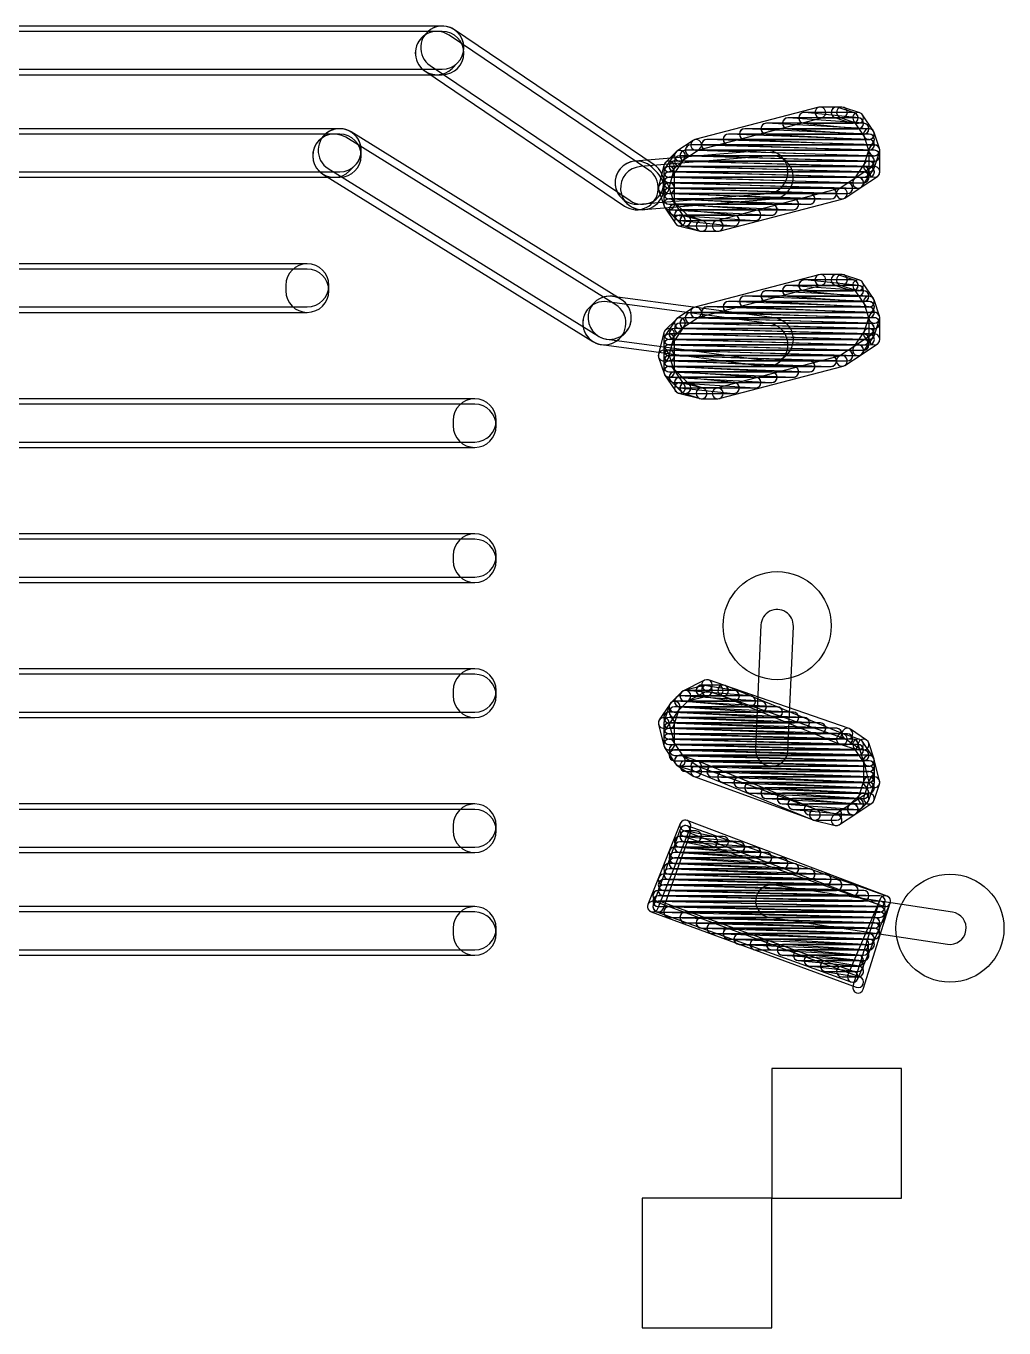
# Model space of a CAD drawing. Extents: x 2.7 to 76.1, y 3.1 to 47.6.
# Drawn here: x 70.28 to 74.88, y 5.63 to 11.75 of the extents above; entities that cross this region are included whole.
import ezdxf

# ---------------------------------------------------------------- set-up
doc = ezdxf.new("R2010")
doc.units = 0

msp = doc.modelspace()

# ---------------------------------------------------------------- linework, layer by layer
for points in [[(72.2376, 11.7507), (63.9826, 11.7507, 1), (63.9826, 11.54745), (72.2376, 11.54745, 1)], [(63.9826, 11.52205), (72.2376, 11.52205, 1), (72.2376, 11.7253), (63.9826, 11.7253, 1)], [(72.1553, 11.539465), (73.0951, 10.904465, 1), (73.208895, 11.07288), (72.269095, 11.70788, 1)], [(72.16574, 11.72093), (72.14034, 11.69553, 1), (72.284055, 11.551815), (72.309455, 11.577215, 1)], [(73.234295, 11.09828), (72.294495, 11.73328, 1), (72.1807, 11.564865), (73.1205, 10.929865, 1)], [(74.00918, 11.368875), (73.42498, 11.216475, 1), (73.437815, 11.16727), (74.022015, 11.31967, 1)], [(74.00918, 11.368875), (73.42498, 11.216475, 1), (73.437815, 11.16727), (74.022015, 11.31967, 1)], [(74.195925, 11.31877), (73.941925, 11.34417, 1), (73.93687, 11.293575), (74.19087, 11.268175, 1)], [(73.9394, 11.29345), (74.168, 11.29345, 1), (74.168, 11.3443), (73.9394, 11.3443, 1)], [(74.1172, 11.3697), (74.0156, 11.3697, 1), (74.0156, 11.31885), (74.1172, 11.31885, 1)], [(74.1172, 11.3697), (74.0156, 11.3697, 1), (74.0156, 11.31885), (74.1172, 11.31885, 1)], [(74.17604, 11.342995), (74.09984, 11.368395, 1), (74.083755, 11.32015), (74.159955, 11.29475, 1)], [(74.0918, 11.31885), (74.1172, 11.31885, 1), (74.1172, 11.3697), (74.0918, 11.3697, 1)], [(74.20144, 11.342995), (74.12524, 11.368395, 1), (74.109155, 11.32015), (74.185355, 11.29475, 1)], [(74.20144, 11.342995), (74.12524, 11.368395, 1), (74.109155, 11.32015), (74.185355, 11.29475, 1)], [(74.26535, 11.256775), (74.21455, 11.332975, 1), (74.172245, 11.30477), (74.223045, 11.22857, 1)], [(74.26535, 11.256775), (74.21455, 11.332975, 1), (74.172245, 11.30477), (74.223045, 11.22857, 1)], [(71.755, 11.2681), (65.405, 11.2681, 1), (65.405, 11.06485), (71.755, 11.06485, 1)], [(71.68314, 11.23833), (71.65774, 11.21293, 1), (71.801455, 11.069215), (71.826855, 11.094615, 1)], [(73.07855, 10.465445), (71.80855, 11.252845, 1), (71.701445, 11.0801), (72.971445, 10.2927, 1)], [(74.2453, 11.242675), (73.6611, 11.268075, 1), (73.658895, 11.21727), (74.243095, 11.19187, 1)], [(73.66, 11.21725), (74.2442, 11.21725, 1), (74.2442, 11.2681), (73.66, 11.2681, 1)], [(73.7616, 11.24265), (74.2188, 11.24265, 1), (74.2188, 11.2935), (73.7616, 11.2935, 1)], [(74.245535, 11.26806), (73.762935, 11.29346, 1), (73.76026, 11.242685), (74.24286, 11.217285, 1)], [(74.22061, 11.293435), (73.86501, 11.318835, 1), (73.861385, 11.26811), (74.216985, 11.24271, 1)], [(73.8632, 11.26805), (74.1934, 11.26805, 1), (74.1934, 11.3189), (73.8632, 11.3189, 1)], [(74.29372, 11.174515), (74.26832, 11.250715, 1), (74.220075, 11.23463), (74.245475, 11.15843, 1)], [(74.29372, 11.174515), (74.26832, 11.250715, 1), (74.220075, 11.23463), (74.245475, 11.15843, 1)], [(65.405, 11.03945), (71.755, 11.03945, 1), (71.755, 11.2427), (65.405, 11.2427, 1)], [(71.676045, 11.0547), (72.946045, 10.2673, 1), (73.05315, 10.440045), (71.78315, 11.227445, 1)], [(73.417295, 11.213025), (73.341095, 11.162225, 1), (73.3693, 11.11992), (73.4455, 11.17072, 1)], [(73.417295, 11.213025), (73.341095, 11.162225, 1), (73.3693, 11.11992), (73.4455, 11.17072, 1)], [(74.270415, 11.191885), (73.483015, 11.217285, 1), (73.48138, 11.16646), (74.26878, 11.14106, 1)], [(73.4822, 11.16645), (74.2442, 11.16645, 1), (74.2442, 11.2173), (73.4822, 11.2173, 1)], [(74.245175, 11.21728), (73.584775, 11.24268, 1), (73.58282, 11.191865), (74.24322, 11.166465, 1)], [(73.5838, 11.19185), (74.2442, 11.19185, 1), (74.2442, 11.2427), (73.5838, 11.2427, 1)], [(73.75316, 11.166145), (73.14356, 11.115345, 1), (73.160435, 10.9128), (73.770035, 10.9636, 1)], [(73.185835, 10.8874), (73.795435, 10.9382, 1), (73.77856, 11.140745), (73.16896, 11.089945, 1)], [(73.33722, 11.15905), (73.28642, 11.10825, 1), (73.322375, 11.072295), (73.373175, 11.123095, 1)], [(73.334045, 11.155175), (73.283245, 11.078975, 1), (73.32555, 11.05077), (73.37635, 11.12697, 1)], [(73.3552, 11.09025), (74.2442, 11.09025, 1), (74.2442, 11.1411), (73.3552, 11.1411, 1)], [(74.244925, 11.115685), (73.355925, 11.141085, 1), (73.35447, 11.09026), (74.24347, 11.06486, 1)], [(74.244945, 11.141085), (73.381345, 11.166485, 1), (73.37985, 11.11566), (74.24345, 11.09026, 1)], [(73.3806, 11.11565), (74.2696, 11.11565, 1), (74.2696, 11.1665), (73.3806, 11.1665, 1)], [(74.270345, 11.166485), (73.406745, 11.191885, 1), (73.40525, 11.14106), (74.26885, 11.11566, 1)], [(73.406, 11.14105), (74.2696, 11.14105, 1), (74.2696, 11.1919), (73.406, 11.1919, 1)], [(74.26832, 11.08223), (74.29372, 11.15843, 1), (74.245475, 11.174515), (74.220075, 11.098315, 1)], [(74.295025, 11.064875), (74.295025, 11.166475, 1), (74.244175, 11.166475), (74.244175, 11.064875, 1)], [(73.08014, 10.942215), (73.10554, 10.916815, 1), (73.249255, 11.06053), (73.223855, 11.08593, 1)], [(73.27973, 11.09644), (73.25433, 10.99484, 1), (73.303665, 10.982505), (73.329065, 11.084105, 1)], [(74.219505, 11.06489), (73.305105, 11.09029, 1), (73.30369, 11.039455), (74.21809, 11.014055, 1)], [(73.3044, 11.03945), (74.2188, 11.03945, 1), (74.2188, 11.0903), (73.3044, 11.0903, 1)], [(74.2188, 11.0903), (73.3044, 11.0903, 1), (73.3044, 11.03945), (74.2188, 11.03945, 1)], [(73.3044, 11.03945), (74.2442, 11.03945, 1), (74.2442, 11.0903), (73.3044, 11.0903, 1)], [(73.278975, 11.064875), (73.278975, 10.988675, 1), (73.329825, 10.988675), (73.329825, 11.064875, 1)], [(74.244905, 11.09029), (73.330505, 11.11569, 1), (73.32909, 11.064855), (74.24349, 11.039455, 1)], [(73.3298, 11.06485), (74.2442, 11.06485, 1), (74.2442, 11.1157), (73.3298, 11.1157, 1)], [(74.21455, 10.99997), (74.26535, 11.07617, 1), (74.223045, 11.104375), (74.172245, 11.028175, 1)], [(74.2075, 10.99292), (74.2837, 11.04372, 1), (74.255495, 11.086025), (74.179295, 11.035225, 1)], [(74.14337, 11.014085), (73.30517, 11.039485, 1), (73.303625, 10.98866), (74.141825, 10.96326, 1)], [(73.3044, 11.01405), (74.2188, 11.01405, 1), (74.2188, 11.0649), (73.3044, 11.0649, 1)], [(74.194125, 11.039485), (73.305125, 11.064885, 1), (73.30367, 11.01406), (74.19267, 10.98866, 1)], [(73.3044, 10.98865), (74.1934, 10.98865, 1), (74.1934, 11.0395), (73.3044, 11.0395, 1)], [(74.1313, 10.94212), (74.2075, 10.99292, 1), (74.179295, 11.035225), (74.103095, 10.984425, 1)], [(74.1313, 10.94212), (74.2075, 10.99292, 1), (74.179295, 11.035225), (74.103095, 10.984425, 1)], [(73.254875, 10.98063), (73.280275, 10.90443, 1), (73.32852, 10.920515), (73.30312, 10.996715, 1)], [(74.067245, 10.988685), (73.305245, 11.014085, 1), (73.30355, 10.96326), (74.06555, 10.93786, 1)], [(73.965775, 10.96328), (73.305375, 10.98868, 1), (73.30342, 10.937865), (73.96382, 10.912465, 1)], [(73.8897, 10.937875), (73.3055, 10.963275, 1), (73.303295, 10.91247), (73.887495, 10.88707, 1)], [(73.3044, 10.96325), (74.1426, 10.96325, 1), (74.1426, 11.0141), (73.3044, 11.0141, 1)], [(73.278975, 10.988675), (73.278975, 10.912475, 1), (73.329825, 10.912475), (73.329825, 10.988675, 1)], [(73.3044, 10.93785), (74.0664, 10.93785, 1), (74.0664, 10.9887), (73.3044, 10.9887, 1)], [(73.3044, 10.91245), (73.9648, 10.91245, 1), (73.9648, 10.9633), (73.3044, 10.9633, 1)], [(73.539415, 10.78627), (74.123615, 10.93867, 1), (74.11078, 10.987875), (73.52658, 10.835475, 1)], [(73.539415, 10.78627), (74.123615, 10.93867, 1), (74.11078, 10.987875), (73.52658, 10.835475, 1)], [(73.28642, 10.894495), (73.36262, 10.818295, 1), (73.398575, 10.85425), (73.322375, 10.93045, 1)], [(73.3044, 10.88705), (73.8886, 10.88705, 1), (73.8886, 10.9379), (73.3044, 10.9379, 1)], [(73.788335, 10.91246), (73.305735, 10.93786, 1), (73.30306, 10.887085), (73.78566, 10.861685, 1)], [(73.283245, 10.89837), (73.334045, 10.82217, 1), (73.37635, 10.850375), (73.32555, 10.926575, 1)], [(73.71249, 10.88704), (73.33149, 10.91244, 1), (73.328105, 10.861705), (73.709105, 10.836305, 1)], [(73.3298, 10.86165), (73.787, 10.86165, 1), (73.787, 10.9125), (73.3298, 10.9125, 1)], [(73.34903, 10.811605), (73.45063, 10.786205, 1), (73.462965, 10.83554), (73.361365, 10.86094, 1)], [(73.611725, 10.86157), (73.357725, 10.88697, 1), (73.35267, 10.836375), (73.60667, 10.810975, 1)], [(73.3552, 10.83625), (73.7108, 10.83625, 1), (73.7108, 10.8871), (73.3552, 10.8871, 1)], [(73.372555, 10.81215), (73.448755, 10.78675, 1), (73.46484, 10.834995), (73.38864, 10.860395, 1)], [(73.3806, 10.81085), (73.6092, 10.81085, 1), (73.6092, 10.8617), (73.3806, 10.8617, 1)], [(73.4568, 10.78545), (73.533, 10.78545, 1), (73.533, 10.8363), (73.4568, 10.8363, 1)], [(73.4568, 10.78545), (73.533, 10.78545, 1), (73.533, 10.8363), (73.4568, 10.8363, 1)], [(71.6026, 10.6331), (67.1576, 10.6331, 1), (67.1576, 10.42985), (71.6026, 10.42985, 1)], [(67.1576, 10.40445), (71.6026, 10.40445, 1), (71.6026, 10.6077), (67.1576, 10.6077, 1)], [(71.704225, 10.506075), (71.704225, 10.531475, 1), (71.500975, 10.531475), (71.500975, 10.506075, 1)], [(74.00918, 10.581475), (73.42498, 10.429075, 1), (73.437815, 10.37987), (74.022015, 10.53227, 1)], [(74.00918, 10.581475), (73.42498, 10.429075, 1), (73.437815, 10.37987), (74.022015, 10.53227, 1)], [(74.22061, 10.506035), (73.86501, 10.531435, 1), (73.861385, 10.48071), (74.216985, 10.45531, 1)], [(73.8632, 10.48065), (74.1934, 10.48065, 1), (74.1934, 10.5315), (73.8632, 10.5315, 1)], [(74.195925, 10.53137), (73.941925, 10.55677, 1), (73.93687, 10.506175), (74.19087, 10.480775, 1)], [(73.9394, 10.50605), (74.168, 10.50605, 1), (74.168, 10.5569), (73.9394, 10.5569, 1)], [(74.1172, 10.5823), (74.0156, 10.5823, 1), (74.0156, 10.53145), (74.1172, 10.53145, 1)], [(74.1172, 10.5823), (74.0156, 10.5823, 1), (74.0156, 10.53145), (74.1172, 10.53145, 1)], [(74.17604, 10.555595), (74.09984, 10.580995, 1), (74.083755, 10.53275), (74.159955, 10.50735, 1)], [(74.0918, 10.53145), (74.1172, 10.53145, 1), (74.1172, 10.5823), (74.0918, 10.5823, 1)], [(74.20144, 10.555595), (74.12524, 10.580995, 1), (74.109155, 10.53275), (74.185355, 10.50735, 1)], [(74.20144, 10.555595), (74.12524, 10.580995, 1), (74.109155, 10.53275), (74.185355, 10.50735, 1)], [(74.26535, 10.469375), (74.21455, 10.545575, 1), (74.172245, 10.51737), (74.223045, 10.44117, 1)], [(74.26535, 10.469375), (74.21455, 10.545575, 1), (74.172245, 10.51737), (74.223045, 10.44117, 1)], [(72.95314, 10.45093), (72.92774, 10.42553, 1), (73.071455, 10.281815), (73.096855, 10.307215, 1)], [(73.80043, 10.378205), (73.03843, 10.479805, 1), (73.011565, 10.27834), (73.773565, 10.17674, 1)], [(74.2453, 10.455275), (73.6611, 10.480675, 1), (73.658895, 10.42987), (74.243095, 10.40447, 1)], [(73.66, 10.42985), (74.2442, 10.42985, 1), (74.2442, 10.4807), (73.66, 10.4807, 1)], [(73.7616, 10.45525), (74.2188, 10.45525, 1), (74.2188, 10.5061), (73.7616, 10.5061, 1)], [(74.245535, 10.48066), (73.762935, 10.50606, 1), (73.76026, 10.455285), (74.24286, 10.429885, 1)], [(74.29372, 10.387115), (74.26832, 10.463315, 1), (74.220075, 10.44723), (74.245475, 10.37103, 1)], [(74.29372, 10.387115), (74.26832, 10.463315, 1), (74.220075, 10.44723), (74.245475, 10.37103, 1)], [(72.986165, 10.25294), (73.748165, 10.15134, 1), (73.77503, 10.352805), (73.01303, 10.454405, 1)], [(73.417295, 10.425625), (73.341095, 10.374825, 1), (73.3693, 10.33252), (73.4455, 10.38332, 1)], [(73.417295, 10.425625), (73.341095, 10.374825, 1), (73.3693, 10.33252), (73.4455, 10.38332, 1)], [(74.270415, 10.404485), (73.483015, 10.429885, 1), (73.48138, 10.37906), (74.26878, 10.35366, 1)], [(73.4822, 10.37905), (74.2442, 10.37905, 1), (74.2442, 10.4299), (73.4822, 10.4299, 1)], [(74.245175, 10.42988), (73.584775, 10.45528, 1), (73.58282, 10.404465), (74.24322, 10.379065, 1)], [(73.5838, 10.40445), (74.2442, 10.40445, 1), (74.2442, 10.4553), (73.5838, 10.4553, 1)], [(73.33722, 10.37165), (73.28642, 10.32085, 1), (73.322375, 10.284895), (73.373175, 10.335695, 1)], [(73.334045, 10.367775), (73.283245, 10.291575, 1), (73.32555, 10.26337), (73.37635, 10.33957, 1)], [(73.3552, 10.30285), (74.2442, 10.30285, 1), (74.2442, 10.3537), (73.3552, 10.3537, 1)], [(74.244925, 10.328285), (73.355925, 10.353685, 1), (73.35447, 10.30286), (74.24347, 10.27746, 1)], [(74.244945, 10.353685), (73.381345, 10.379085, 1), (73.37985, 10.32826), (74.24345, 10.30286, 1)], [(73.3806, 10.32825), (74.2696, 10.32825, 1), (74.2696, 10.3791), (73.3806, 10.3791, 1)], [(74.270345, 10.379085), (73.406745, 10.404485, 1), (73.40525, 10.35366), (74.26885, 10.32826, 1)], [(73.406, 10.35365), (74.2696, 10.35365, 1), (74.2696, 10.4045), (73.406, 10.4045, 1)], [(74.26832, 10.29483), (74.29372, 10.37103, 1), (74.245475, 10.387115), (74.220075, 10.310915, 1)], [(74.295025, 10.277475), (74.295025, 10.379075, 1), (74.244175, 10.379075), (74.244175, 10.277475, 1)], [(73.27973, 10.30904), (73.25433, 10.20744, 1), (73.303665, 10.195105), (73.329065, 10.296705, 1)], [(74.219505, 10.27749), (73.305105, 10.30289, 1), (73.30369, 10.252055), (74.21809, 10.226655, 1)], [(73.3044, 10.25205), (74.2188, 10.25205, 1), (74.2188, 10.3029), (73.3044, 10.3029, 1)], [(74.2188, 10.3029), (73.3044, 10.3029, 1), (73.3044, 10.25205), (74.2188, 10.25205, 1)], [(73.3044, 10.25205), (74.2442, 10.25205, 1), (74.2442, 10.3029), (73.3044, 10.3029, 1)], [(73.278975, 10.277475), (73.278975, 10.201275, 1), (73.329825, 10.201275), (73.329825, 10.277475, 1)], [(74.244905, 10.30289), (73.330505, 10.32829, 1), (73.32909, 10.277455), (74.24349, 10.252055, 1)], [(73.3298, 10.27745), (74.2442, 10.27745, 1), (74.2442, 10.3283), (73.3298, 10.3283, 1)], [(74.21455, 10.21257), (74.26535, 10.28877, 1), (74.223045, 10.316975), (74.172245, 10.240775, 1)], [(74.2075, 10.20552), (74.2837, 10.25632, 1), (74.255495, 10.298625), (74.179295, 10.247825, 1)], [(73.254875, 10.19323), (73.280275, 10.11703, 1), (73.32852, 10.133115), (73.30312, 10.209315, 1)], [(74.067245, 10.201285), (73.305245, 10.226685, 1), (73.30355, 10.17586), (74.06555, 10.15046, 1)], [(74.14337, 10.226685), (73.30517, 10.252085, 1), (73.303625, 10.20126), (74.141825, 10.17586, 1)], [(73.3044, 10.22665), (74.2188, 10.22665, 1), (74.2188, 10.2775), (73.3044, 10.2775, 1)], [(74.194125, 10.252085), (73.305125, 10.277485, 1), (73.30367, 10.22666), (74.19267, 10.20126, 1)], [(73.3044, 10.20125), (74.1934, 10.20125, 1), (74.1934, 10.2521), (73.3044, 10.2521, 1)], [(73.3044, 10.17585), (74.1426, 10.17585, 1), (74.1426, 10.2267), (73.3044, 10.2267, 1)], [(73.278975, 10.201275), (73.278975, 10.125075, 1), (73.329825, 10.125075), (73.329825, 10.201275, 1)], [(74.1313, 10.15472), (74.2075, 10.20552, 1), (74.179295, 10.247825), (74.103095, 10.197025, 1)], [(74.1313, 10.15472), (74.2075, 10.20552, 1), (74.179295, 10.247825), (74.103095, 10.197025, 1)], [(73.965775, 10.17588), (73.305375, 10.20128, 1), (73.30342, 10.150465), (73.96382, 10.125065, 1)], [(73.8897, 10.150475), (73.3055, 10.175875, 1), (73.303295, 10.12507), (73.887495, 10.09967, 1)], [(73.3044, 10.15045), (74.0664, 10.15045, 1), (74.0664, 10.2013), (73.3044, 10.2013, 1)], [(73.3044, 10.12505), (73.9648, 10.12505, 1), (73.9648, 10.1759), (73.3044, 10.1759, 1)], [(73.539415, 9.99887), (74.123615, 10.15127, 1), (74.11078, 10.200475), (73.52658, 10.048075, 1)], [(73.539415, 9.99887), (74.123615, 10.15127, 1), (74.11078, 10.200475), (73.52658, 10.048075, 1)], [(73.28642, 10.107095), (73.36262, 10.030895, 1), (73.398575, 10.06685), (73.322375, 10.14305, 1)], [(73.3044, 10.09965), (73.8886, 10.09965, 1), (73.8886, 10.1505), (73.3044, 10.1505, 1)], [(73.788335, 10.12506), (73.305735, 10.15046, 1), (73.30306, 10.099685), (73.78566, 10.074285, 1)], [(73.283245, 10.11097), (73.334045, 10.03477, 1), (73.37635, 10.062975), (73.32555, 10.139175, 1)], [(73.71249, 10.09964), (73.33149, 10.12504, 1), (73.328105, 10.074305), (73.709105, 10.048905, 1)], [(73.3298, 10.07425), (73.787, 10.07425, 1), (73.787, 10.1251), (73.3298, 10.1251, 1)], [(73.34903, 10.024205), (73.45063, 9.998805, 1), (73.462965, 10.04814), (73.361365, 10.07354, 1)], [(73.611725, 10.07417), (73.357725, 10.09957, 1), (73.35267, 10.048975), (73.60667, 10.023575, 1)], [(73.3552, 10.04885), (73.7108, 10.04885, 1), (73.7108, 10.0997), (73.3552, 10.0997, 1)], [(73.372555, 10.02475), (73.448755, 9.99935, 1), (73.46484, 10.047595), (73.38864, 10.072995, 1)], [(73.3806, 10.02345), (73.6092, 10.02345, 1), (73.6092, 10.0743), (73.3806, 10.0743, 1)], [(73.4568, 9.99805), (73.533, 9.99805, 1), (73.533, 10.0489), (73.4568, 10.0489, 1)], [(73.4568, 9.99805), (73.533, 9.99805, 1), (73.533, 10.0489), (73.4568, 10.0489, 1)], [(72.39, 9.9981), (67.1576, 9.9981, 1), (67.1576, 9.79485), (72.39, 9.79485, 1)], [(72.491625, 9.871075), (72.491625, 9.896475, 1), (72.288375, 9.896475), (72.288375, 9.871075, 1)], [(67.1576, 9.76945), (72.39, 9.76945, 1), (72.39, 9.9727), (67.1576, 9.9727, 1)], [(72.39, 9.3631), (67.1576, 9.3631, 1), (67.1576, 9.15985), (72.39, 9.15985, 1)], [(67.1576, 9.13445), (72.39, 9.13445, 1), (72.39, 9.3377), (67.1576, 9.3377, 1)], [(72.491625, 9.236075), (72.491625, 9.261475, 1), (72.288375, 9.261475), (72.288375, 9.236075, 1)], [(73.86315, 8.34376), (73.88855, 8.92796, 1), (73.736245, 8.934585), (73.710845, 8.350385, 1)], [(72.39, 8.7281), (67.1576, 8.7281, 1), (67.1576, 8.52485), (72.39, 8.52485, 1)], [(67.1576, 8.49945), (72.39, 8.49945, 1), (72.39, 8.7027), (67.1576, 8.7027, 1)], [(72.491625, 8.601075), (72.491625, 8.626475, 1), (72.288375, 8.626475), (72.288375, 8.601075, 1)], [(73.470825, 8.674615), (73.369225, 8.623815, 1), (73.39197, 8.57833), (73.49357, 8.62913, 1)], [(73.47603, 8.65114), (73.37443, 8.62574, 1), (73.386765, 8.576405), (73.488365, 8.601805, 1)], [(73.613375, 8.62615), (73.460975, 8.65155, 1), (73.45262, 8.601395), (73.60502, 8.575995, 1)], [(73.4568, 8.60105), (73.533, 8.60105, 1), (73.533, 8.6519), (73.4568, 8.6519, 1)], [(73.56644, 8.650595), (73.49024, 8.675995, 1), (73.474155, 8.62775), (73.550355, 8.60235, 1)], [(73.5584, 8.6519), (73.4822, 8.6519, 1), (73.4822, 8.60105), (73.5584, 8.60105, 1)], [(74.126825, 8.421405), (73.568025, 8.650005, 1), (73.54877, 8.60294), (74.10757, 8.37434, 1)], [(74.15095, 8.447285), (73.56675, 8.650485, 1), (73.550045, 8.60246), (74.134245, 8.39926, 1)], [(73.308645, 8.564375), (73.257845, 8.488175, 1), (73.30015, 8.45997), (73.35095, 8.53617, 1)], [(73.305675, 8.558315), (73.280275, 8.482115, 1), (73.32852, 8.46603), (73.35392, 8.54223, 1)], [(73.36262, 8.61905), (73.31182, 8.56825, 1), (73.347775, 8.532295), (73.398575, 8.583095, 1)], [(73.36262, 8.61905), (73.31182, 8.56825, 1), (73.347775, 8.532295), (73.398575, 8.583095, 1)], [(73.3298, 8.52485), (73.7362, 8.52485, 1), (73.7362, 8.5757), (73.3298, 8.5757, 1)], [(73.813735, 8.55026), (73.331135, 8.57566, 1), (73.32846, 8.524885), (73.81106, 8.499485, 1)], [(73.73789, 8.57564), (73.35689, 8.60104, 1), (73.353505, 8.550305), (73.734505, 8.524905, 1)], [(73.3552, 8.55025), (73.6854, 8.55025, 1), (73.6854, 8.6011), (73.3552, 8.6011, 1)], [(73.68751, 8.60101), (73.38271, 8.62641, 1), (73.378485, 8.575735), (73.683285, 8.550335, 1)], [(73.3806, 8.57565), (73.6092, 8.57565, 1), (73.6092, 8.6265), (73.3806, 8.6265, 1)], [(73.3044, 8.47405), (73.8886, 8.47405, 1), (73.8886, 8.5249), (73.3044, 8.5249, 1)], [(73.940415, 8.499475), (73.305415, 8.524875, 1), (73.30338, 8.47407), (73.93838, 8.44867, 1)], [(73.88975, 8.52487), (73.33095, 8.55027, 1), (73.328645, 8.499475), (73.887445, 8.474075, 1)], [(73.3298, 8.49945), (73.8124, 8.49945, 1), (73.8124, 8.5503), (73.3298, 8.5503, 1)], [(73.25433, 8.467905), (73.27973, 8.366305, 1), (73.329065, 8.37864), (73.303665, 8.48024, 1)], [(74.092615, 8.448685), (73.305215, 8.474085, 1), (73.30358, 8.42326), (74.09098, 8.39786, 1)], [(74.14337, 8.423285), (73.30517, 8.448685, 1), (73.303625, 8.39786), (74.141825, 8.37246, 1)], [(74.016505, 8.47408), (73.305305, 8.49948, 1), (73.30349, 8.448665), (74.01469, 8.423265, 1)], [(73.3044, 8.44865), (73.9394, 8.44865, 1), (73.9394, 8.4995), (73.3044, 8.4995, 1)], [(73.278975, 8.474075), (73.278975, 8.372475, 1), (73.329825, 8.372475), (73.329825, 8.474075, 1)], [(73.3044, 8.42325), (74.0156, 8.42325, 1), (74.0156, 8.4741), (73.3044, 8.4741, 1)], [(73.3044, 8.39785), (74.0918, 8.39785, 1), (74.0918, 8.4487), (73.3044, 8.4487, 1)], [(74.2329, 8.393625), (74.1567, 8.444425, 1), (74.128495, 8.40212), (74.204695, 8.35132, 1)], [(74.168745, 8.397885), (73.305145, 8.423285, 1), (73.30365, 8.37246), (74.16725, 8.34706, 1)], [(73.3044, 8.37245), (74.1426, 8.37245, 1), (74.1426, 8.4233), (73.3044, 8.4233, 1)], [(73.3044, 8.34705), (74.168, 8.34705, 1), (74.168, 8.3979), (73.3044, 8.3979, 1)], [(74.194125, 8.372485), (73.305125, 8.397885, 1), (73.30367, 8.34706), (74.19267, 8.32166, 1)], [(73.283245, 8.35837), (73.334045, 8.28217, 1), (73.37635, 8.310375), (73.32555, 8.386575, 1)], [(73.283245, 8.35837), (73.334045, 8.28217, 1), (73.37635, 8.310375), (73.32555, 8.386575, 1)], [(74.20144, 8.396595), (74.12524, 8.421995, 1), (74.109155, 8.37375), (74.185355, 8.34835, 1)], [(74.26535, 8.310375), (74.21455, 8.386575, 1), (74.172245, 8.35837), (74.223045, 8.28217, 1)], [(74.26832, 8.304315), (74.24292, 8.380515, 1), (74.194675, 8.36443), (74.220075, 8.28823, 1)], [(74.244905, 8.32169), (73.330505, 8.34709, 1), (73.32909, 8.296255), (74.24349, 8.270855, 1)], [(73.3298, 8.32165), (74.1934, 8.32165, 1), (74.1934, 8.3725), (73.3298, 8.3725, 1)], [(74.219525, 8.347085), (73.330525, 8.372485, 1), (73.32907, 8.32166), (74.21807, 8.29626, 1)], [(73.3298, 8.29625), (74.2188, 8.29625, 1), (74.2188, 8.3471), (73.3298, 8.3471, 1)], [(73.347155, 8.27215), (73.423355, 8.24675, 1), (73.43944, 8.294995), (73.36324, 8.320395, 1)], [(73.3552, 8.27085), (74.2442, 8.27085, 1), (74.2442, 8.3217), (73.3552, 8.3217, 1)], [(74.244925, 8.296285), (73.355925, 8.321685, 1), (73.35447, 8.27086), (74.24347, 8.24546, 1)], [(73.341095, 8.27512), (73.417295, 8.22432, 1), (73.4455, 8.266625), (73.3693, 8.317425, 1)], [(74.2442, 8.2963), (73.3806, 8.2963, 1), (73.3806, 8.24545), (74.2442, 8.24545, 1)], [(73.3806, 8.24545), (74.2442, 8.24545, 1), (74.2442, 8.2963), (73.3806, 8.2963, 1)], [(73.42177, 8.24734), (73.98057, 8.01874, 1), (73.999825, 8.065805), (73.441025, 8.294405, 1)], [(74.24499, 8.270885), (73.43219, 8.296285, 1), (73.430605, 8.24546), (74.243405, 8.22006, 1)], [(73.4314, 8.24545), (74.2442, 8.24545, 1), (74.2442, 8.2963), (73.4314, 8.2963, 1)], [(73.42271, 8.22158), (73.98151, 8.01838, 1), (73.998885, 8.066165), (73.440085, 8.269365, 1)], [(73.5076, 8.22005), (74.2442, 8.22005, 1), (74.2442, 8.2709), (73.5076, 8.2709, 1)], [(74.245075, 8.24548), (73.508475, 8.27088, 1), (73.50672, 8.220065), (74.24332, 8.194665, 1)], [(74.294265, 8.20084), (74.268865, 8.30244, 1), (74.21953, 8.290105), (74.24493, 8.188505, 1)], [(74.269625, 8.194675), (74.269625, 8.296275, 1), (74.218775, 8.296275), (74.218775, 8.194675, 1)], [(74.24514, 8.22008), (73.55934, 8.24548, 1), (73.557455, 8.194665), (74.243255, 8.169265, 1)], [(73.5584, 8.19465), (74.2442, 8.19465, 1), (74.2442, 8.2455), (73.5584, 8.2455, 1)], [(74.245255, 8.194675), (73.635655, 8.220075, 1), (73.63354, 8.16927), (74.24314, 8.14387, 1)], [(73.6346, 8.16925), (74.2442, 8.16925, 1), (74.2442, 8.2201), (73.6346, 8.2201, 1)], [(74.24292, 8.11043), (74.26832, 8.18663, 1), (74.220075, 8.202715), (74.194675, 8.126515, 1)], [(74.26832, 8.11043), (74.29372, 8.18663, 1), (74.245475, 8.202715), (74.220075, 8.126515, 1)], [(74.220005, 8.16927), (73.686605, 8.19467, 1), (73.68419, 8.143875), (74.21759, 8.118475, 1)], [(73.6854, 8.14385), (74.2442, 8.14385, 1), (74.2442, 8.1947), (73.6854, 8.1947, 1)], [(74.22021, 8.14386), (73.76301, 8.16926, 1), (73.760185, 8.118485), (74.217385, 8.093085, 1)], [(73.7616, 8.11845), (74.2188, 8.11845, 1), (74.2188, 8.1693), (73.7616, 8.1693, 1)], [(74.19521, 8.118435), (73.83961, 8.143835, 1), (73.835985, 8.09311), (74.191585, 8.06771, 1)], [(73.8378, 8.09305), (74.2188, 8.09305, 1), (74.2188, 8.1439), (73.8378, 8.1439, 1)], [(74.185975, 8.049695), (74.236775, 8.100495, 1), (74.20082, 8.13645), (74.15002, 8.08565, 1)], [(74.1821, 8.04652), (74.2583, 8.09732, 1), (74.230095, 8.139625), (74.153895, 8.088825, 1)], [(72.39, 8.0931), (67.1576, 8.0931, 1), (67.1576, 7.88985), (72.39, 7.88985, 1)], [(72.491625, 7.966075), (72.491625, 7.991475, 1), (72.288375, 7.991475), (72.288375, 7.966075, 1)], [(74.1703, 8.092995), (73.8909, 8.118395, 1), (73.886295, 8.06775), (74.165695, 8.04235, 1)], [(73.8886, 8.06765), (74.1934, 8.06765, 1), (74.1934, 8.1185), (73.8886, 8.1185, 1)], [(73.9648, 8.04225), (74.168, 8.04225, 1), (74.168, 8.0931), (73.9648, 8.0931, 1)], [(74.1059, 7.99572), (74.1821, 8.04652, 1), (74.153895, 8.088825), (74.077695, 8.038025, 1)], [(74.1059, 7.99572), (74.1821, 8.04652, 1), (74.153895, 8.088825), (74.077695, 8.038025, 1)], [(67.1576, 7.86445), (72.39, 7.86445, 1), (72.39, 8.0677), (67.1576, 8.0677, 1)], [(73.98403, 8.017605), (74.08563, 7.992205, 1), (74.097965, 8.04154), (73.996365, 8.06694, 1)], [(73.9902, 8.01685), (74.0918, 8.01685, 1), (74.0918, 8.0677), (73.9902, 8.0677, 1)], [(73.35699, 8.000915), (73.20459, 7.619915, 1), (73.251805, 7.60103), (73.404205, 7.98203, 1)], [(73.356655, 7.974625), (73.229655, 7.619025, 1), (73.27754, 7.60192), (73.40454, 7.95752, 1)], [(73.512585, 7.940205), (73.385585, 7.965605, 1), (73.37561, 7.91574), (73.50261, 7.89034, 1)], [(74.328825, 7.65986), (73.389025, 7.99006, 1), (73.37217, 7.942085), (74.31197, 7.611885, 1)], [(74.329395, 7.65965), (73.389595, 8.01525, 1), (73.3716, 7.967695), (74.3114, 7.612095, 1)], [(73.3806, 7.91525), (73.4314, 7.91525, 1), (73.4314, 7.9661), (73.3806, 7.9661, 1)], [(73.71261, 7.889835), (73.35701, 7.915235, 1), (73.353385, 7.86451), (73.708985, 7.83911, 1)], [(73.6369, 7.915195), (73.3575, 7.940595, 1), (73.352895, 7.88995), (73.632295, 7.86455, 1)], [(73.3552, 7.88985), (73.5584, 7.88985, 1), (73.5584, 7.9407), (73.3552, 7.9407, 1)], [(73.5584, 7.9407), (73.3552, 7.9407, 1), (73.3552, 7.88985), (73.5584, 7.88985, 1)], [(73.3552, 7.88985), (73.5076, 7.88985, 1), (73.5076, 7.9407), (73.3552, 7.9407, 1)], [(73.3552, 7.86445), (73.6346, 7.86445, 1), (73.6346, 7.9153), (73.3552, 7.9153, 1)], [(73.76309, 7.864455), (73.33129, 7.889855, 1), (73.328305, 7.83909), (73.760105, 7.81369, 1)], [(73.839065, 7.839065), (73.331065, 7.864465, 1), (73.32853, 7.81368), (73.83653, 7.78828, 1)], [(73.88975, 7.81367), (73.33095, 7.83907, 1), (73.328645, 7.788275), (73.887445, 7.762875, 1)], [(73.3298, 7.83905), (73.7108, 7.83905, 1), (73.7108, 7.8899), (73.3298, 7.8899, 1)], [(73.3298, 7.81365), (73.7616, 7.81365, 1), (73.7616, 7.8645), (73.3298, 7.8645, 1)], [(73.3298, 7.78825), (73.8378, 7.78825, 1), (73.8378, 7.8391), (73.3298, 7.8391, 1)], [(73.965775, 7.78828), (73.305375, 7.81368, 1), (73.30342, 7.762865), (73.96382, 7.737465, 1)], [(73.3044, 7.76285), (73.8886, 7.76285, 1), (73.8886, 7.8137), (73.3044, 7.8137, 1)], [(73.3044, 7.73745), (73.9648, 7.73745, 1), (73.9648, 7.7883), (73.3044, 7.7883, 1)], [(74.041875, 7.76288), (73.305275, 7.78828, 1), (73.30352, 7.737465), (74.04012, 7.712065, 1)], [(74.09259, 7.737485), (73.27979, 7.762885, 1), (73.278205, 7.71206), (74.091005, 7.68666, 1)], [(73.279, 7.71205), (74.041, 7.71205, 1), (74.041, 7.7629), (73.279, 7.7629, 1)], [(73.279, 7.68665), (74.0918, 7.68665, 1), (74.0918, 7.7375), (73.279, 7.7375, 1)], [(74.168725, 7.712085), (73.279725, 7.737485, 1), (73.27827, 7.68666), (74.16727, 7.66126, 1)], [(74.295615, 7.66129), (73.254215, 7.68669, 1), (73.25298, 7.635855), (74.29438, 7.610455, 1)], [(74.295615, 7.63589), (73.254215, 7.66129, 1), (73.25298, 7.610455), (74.29438, 7.585055, 1)], [(73.2536, 7.63585), (74.2188, 7.63585, 1), (74.2188, 7.6867), (73.2536, 7.6867, 1)], [(73.2536, 7.61045), (74.295, 7.61045, 1), (74.295, 7.6613), (73.2536, 7.6613, 1)], [(74.219485, 7.68669), (73.279685, 7.71209, 1), (73.27831, 7.661255), (74.21811, 7.635855, 1)], [(73.279, 7.66125), (74.168, 7.66125, 1), (74.168, 7.7121), (73.279, 7.7121, 1)], [(73.77558, 7.56051), (74.61378, 7.43351, 1), (74.636615, 7.584235), (73.798415, 7.711235, 1)], [(74.191365, 7.270255), (74.343765, 7.625855, 1), (74.29703, 7.64589), (74.14463, 7.29029, 1)], [(74.217665, 7.22189), (74.344665, 7.62829, 1), (74.29613, 7.643455), (74.16913, 7.237055, 1)], [(72.39, 7.6105), (67.1576, 7.6105, 1), (67.1576, 7.40725), (72.39, 7.40725, 1)], [(72.491625, 7.483475), (72.491625, 7.508875, 1), (72.288375, 7.508875), (72.288375, 7.483475, 1)], [(73.21941, 7.586615), (74.18461, 7.231015, 1), (74.202185, 7.27873), (73.236985, 7.63433, 1)], [(74.295615, 7.61049), (73.254215, 7.63589, 1), (73.25298, 7.585055), (74.29438, 7.559655, 1)], [(73.24496, 7.58656), (74.15936, 7.25636, 1), (74.176635, 7.304185), (73.262235, 7.634385, 1)], [(73.2536, 7.58505), (74.295, 7.58505, 1), (74.295, 7.6359), (73.2536, 7.6359, 1)], [(74.29565, 7.58509), (73.30505, 7.61049, 1), (73.303745, 7.559655), (74.294345, 7.534255, 1)], [(73.3044, 7.55965), (74.295, 7.55965, 1), (74.295, 7.6105), (73.3044, 7.6105, 1)], [(67.1576, 7.38185), (72.39, 7.38185, 1), (72.39, 7.5851), (67.1576, 7.5851, 1)], [(73.3806, 7.53425), (74.295, 7.53425, 1), (74.295, 7.5851), (73.3806, 7.5851, 1)], [(74.270325, 7.559685), (73.381325, 7.585085, 1), (73.37987, 7.53426), (74.26887, 7.50886, 1)], [(74.27039, 7.534285), (73.45759, 7.559685, 1), (73.456005, 7.50886), (74.268805, 7.48346, 1)], [(73.4568, 7.50885), (74.2696, 7.50885, 1), (74.2696, 7.5597), (73.4568, 7.5597, 1)], [(74.270445, 7.508885), (73.508445, 7.534285, 1), (73.50675, 7.48346), (74.26875, 7.45806, 1)], [(73.5076, 7.48345), (74.2696, 7.48345, 1), (74.2696, 7.5343), (73.5076, 7.5343, 1)], [(74.245175, 7.48348), (73.584775, 7.50888, 1), (73.58282, 7.458065), (74.24322, 7.432665, 1)], [(73.5838, 7.45805), (74.2696, 7.45805, 1), (74.2696, 7.5089), (73.5838, 7.5089, 1)], [(74.245255, 7.458075), (73.635655, 7.483475, 1), (73.63354, 7.43267), (74.24314, 7.40727, 1)], [(73.6346, 7.43265), (74.2442, 7.43265, 1), (74.2442, 7.4835), (73.6346, 7.4835, 1)], [(74.2188, 7.4581), (73.7108, 7.4581, 1), (73.7108, 7.40725), (74.2188, 7.40725, 1)], [(73.7108, 7.40725), (74.2442, 7.40725, 1), (74.2442, 7.4581), (73.7108, 7.4581, 1)], [(74.22029, 7.432655), (73.78849, 7.458055, 1), (73.785505, 7.40729), (74.217305, 7.38189, 1)], [(73.787, 7.40725), (74.2188, 7.40725, 1), (74.2188, 7.4581), (73.787, 7.4581, 1)], [(74.22049, 7.40724), (73.83949, 7.43264, 1), (73.836105, 7.381905), (74.217105, 7.356505, 1)], [(73.8378, 7.38185), (74.2188, 7.38185, 1), (74.2188, 7.4327), (73.8378, 7.4327, 1)], [(74.1957, 7.381795), (73.9163, 7.407195, 1), (73.911695, 7.35655), (74.191095, 7.33115, 1)], [(73.914, 7.35645), (74.2188, 7.35645, 1), (74.2188, 7.4073), (73.914, 7.4073, 1)], [(73.9648, 7.33105), (74.1934, 7.33105, 1), (74.1934, 7.3819), (73.9648, 7.3819, 1)], [(74.196205, 7.35634), (73.967605, 7.38174, 1), (73.96199, 7.331205), (74.19059, 7.305805, 1)], [(74.197575, 7.33075), (74.045175, 7.35615, 1), (74.03682, 7.305995), (74.18922, 7.280595, 1)], [(74.041, 7.30565), (74.1934, 7.30565, 1), (74.1934, 7.3565), (74.041, 7.3565, 1)], [(74.1172, 7.28025), (74.1934, 7.28025, 1), (74.1934, 7.3311), (74.1172, 7.3311, 1)]]:
    msp.add_lwpolyline(points, format="xyb", close=True)
for points in [[(74.3966, 6.848475), (73.787, 6.848475), (73.787, 6.238875), (74.3966, 6.238875)], [(73.787, 6.238875), (73.1774, 6.238875), (73.1774, 5.629275), (73.787, 5.629275)]]:
    msp.add_lwpolyline(points, close=True)
for centre in [(73.8124, 8.931275), (74.6252, 7.508875)]:
    msp.add_circle(centre, 0.254)

doc.saveas('drawing.dxf')
